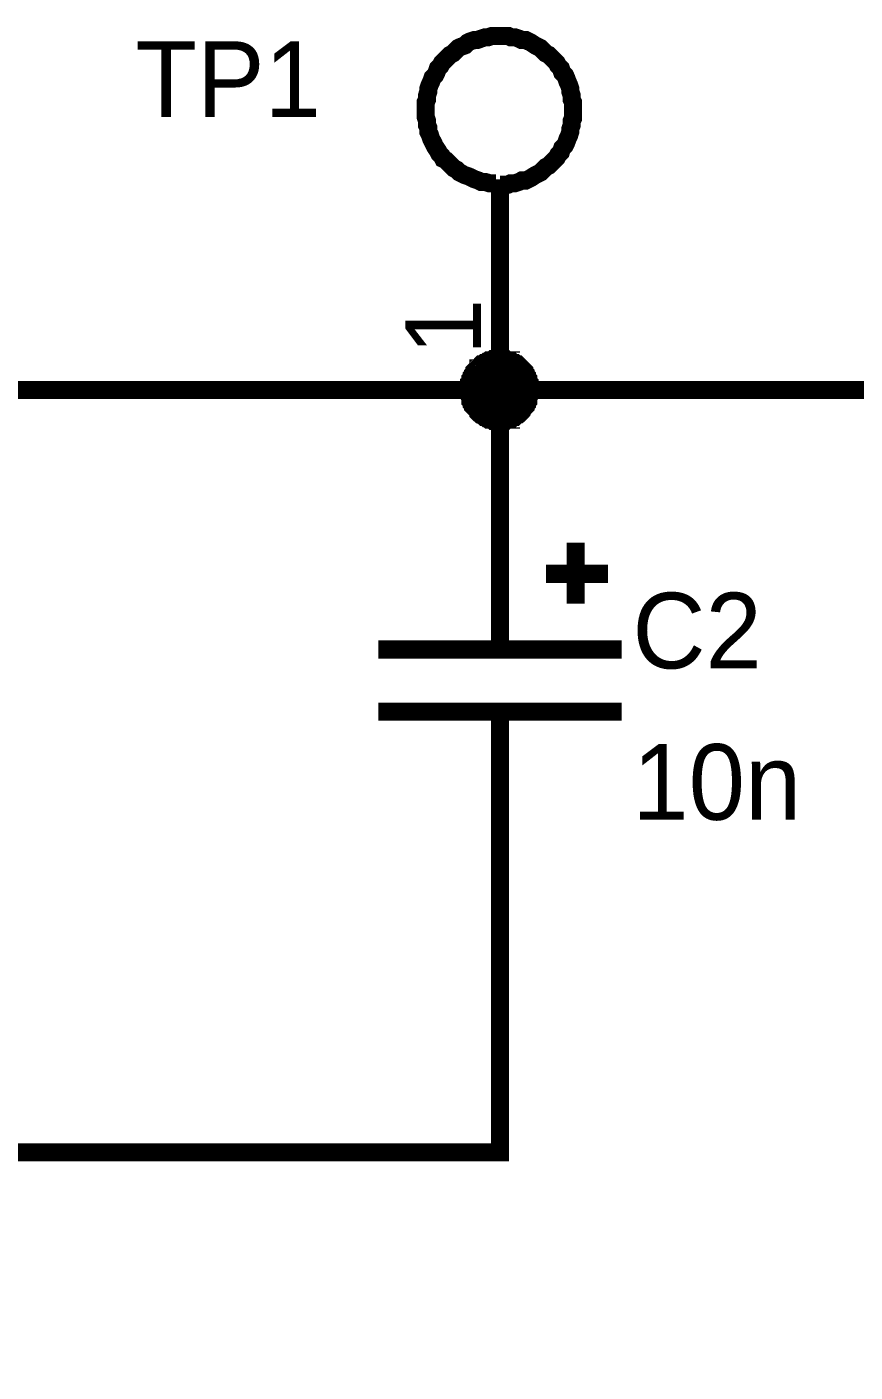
# Model space of a CAD drawing. Header units: millimetres. Extents: x 0 to 800, y 0 to 567.
# Drawn here: x 724.12 to 737.85, y 487.74 to 510.04 of the extents above; entities that cross this region are included whole.
import ezdxf

# ---------------------------------------------------------------- set-up
doc = ezdxf.new("R2010")
doc.units = ezdxf.units.MM
doc.layers.add('Sheet', color=255, linetype='Continuous')

msp = doc.modelspace()

# ---------------------------------------------------------------- linework, layer by layer
at = {"layer": 'Sheet'}
for points, const_width in [([(731.962, 509.886), (731.894, 509.886), (731.827, 509.886), (731.76, 509.863), (731.715, 509.863), (731.648, 509.841), (731.581, 509.818), (731.536, 509.818), (731.469, 509.796), (731.424, 509.774), (731.379, 509.729), (731.312, 509.706), (731.267, 509.684), (731.222, 509.639), (731.178, 509.594), (731.133, 509.572), (731.088, 509.527), (731.043, 509.482), (730.998, 509.438), (730.976, 509.393), (730.931, 509.348), (730.909, 509.281), (730.886, 509.236), (730.842, 509.191), (730.819, 509.124), (730.797, 509.079), (730.774, 509.012), (730.774, 508.967), (730.752, 508.9), (730.752, 508.833), (730.73, 508.788), (730.73, 508.721), (730.73, 508.654)], 0.3), ([(733.171, 508.654), (733.171, 508.721), (733.171, 508.788), (733.149, 508.833), (733.149, 508.9), (733.126, 508.967), (733.126, 509.012), (733.104, 509.079), (733.082, 509.124), (733.059, 509.191), (733.037, 509.236), (732.992, 509.281), (732.97, 509.348), (732.925, 509.393), (732.902, 509.438), (732.858, 509.482), (732.813, 509.527), (732.768, 509.572), (732.723, 509.594), (732.678, 509.639), (732.634, 509.684), (732.589, 509.706), (732.544, 509.729), (732.477, 509.774), (732.432, 509.796), (732.387, 509.818), (732.32, 509.818), (732.275, 509.841), (732.208, 509.863), (732.141, 509.863), (732.096, 509.886), (732.029, 509.886), (731.962, 509.886)], 0.3), ([(730.73, 508.654), (730.73, 508.586), (730.73, 508.542), (730.752, 508.474), (730.752, 508.407), (730.774, 508.362), (730.774, 508.295), (730.797, 508.25), (730.819, 508.183), (730.842, 508.138), (730.864, 508.094), (730.886, 508.049), (730.931, 507.982), (730.954, 507.937), (730.998, 507.892), (731.021, 507.847), (731.066, 507.825), (731.11, 507.78), (731.155, 507.735), (731.2, 507.69), (731.245, 507.668), (731.29, 507.623), (731.334, 507.601), (731.379, 507.578), (731.446, 507.556), (731.491, 507.534), (731.536, 507.511), (731.603, 507.489), (731.648, 507.466), (731.715, 507.466), (731.782, 507.444), (731.827, 507.444), (731.894, 507.444)], 0.3), ([(731.962, 507.422), (732.029, 507.422), (732.096, 507.422), (732.141, 507.444), (732.208, 507.444), (732.275, 507.466), (732.32, 507.489), (732.387, 507.489), (732.432, 507.511), (732.477, 507.534), (732.544, 507.578), (732.589, 507.601), (732.634, 507.623), (732.678, 507.668), (732.723, 507.713), (732.768, 507.735), (732.813, 507.78), (732.858, 507.825), (732.902, 507.87), (732.925, 507.914), (732.97, 507.959), (732.992, 508.026), (733.037, 508.071), (733.059, 508.116), (733.082, 508.183), (733.104, 508.228), (733.126, 508.295), (733.126, 508.34), (733.149, 508.407), (733.149, 508.474), (733.171, 508.519), (733.171, 508.586), (733.171, 508.654)], 0.3), ([(731.962, 507.511), (731.962, 504.017)], 0.3), ([(731.446, 504.017), (731.446, 504.039), (731.446, 504.062), (731.446, 504.107), (731.446, 504.129), (731.469, 504.151), (731.469, 504.174), (731.469, 504.196), (731.491, 504.219), (731.491, 504.241), (731.514, 504.263), (731.514, 504.286), (731.536, 504.308), (731.536, 504.331), (731.558, 504.353), (731.581, 504.375), (731.603, 504.375), (731.603, 504.398), (731.626, 504.42), (731.648, 504.443), (731.67, 504.443), (731.693, 504.465), (731.715, 504.465), (731.738, 504.487), (731.76, 504.487), (731.782, 504.51), (731.805, 504.51), (731.827, 504.51), (731.85, 504.532), (731.872, 504.532), (731.917, 504.532), (731.939, 504.532), (731.962, 504.532)], 0.3), ([(731.446, 504.017), (731.446, 504.039), (731.446, 504.062), (731.446, 504.107), (731.446, 504.129), (731.469, 504.151), (731.469, 504.174), (731.469, 504.196), (731.491, 504.219), (731.491, 504.241), (731.514, 504.263), (731.514, 504.286), (731.536, 504.308), (731.536, 504.331), (731.558, 504.353), (731.581, 504.375), (731.603, 504.375), (731.603, 504.398), (731.626, 504.42), (731.648, 504.443), (731.67, 504.443), (731.693, 504.465), (731.715, 504.465), (731.738, 504.487), (731.76, 504.487), (731.782, 504.51), (731.805, 504.51), (731.827, 504.51), (731.85, 504.532), (731.872, 504.532), (731.917, 504.532), (731.939, 504.532), (731.962, 504.532)], 0.3), ([(731.446, 504.017), (731.446, 504.039), (731.446, 504.062), (731.446, 504.107), (731.446, 504.129), (731.469, 504.151), (731.469, 504.174), (731.469, 504.196), (731.491, 504.219), (731.491, 504.241), (731.514, 504.263), (731.514, 504.286), (731.536, 504.308), (731.536, 504.331), (731.558, 504.353), (731.581, 504.375), (731.603, 504.375), (731.603, 504.398), (731.626, 504.42), (731.648, 504.443), (731.67, 504.443), (731.693, 504.465), (731.715, 504.465), (731.738, 504.487), (731.76, 504.487), (731.782, 504.51), (731.805, 504.51), (731.827, 504.51), (731.85, 504.532), (731.872, 504.532), (731.917, 504.532), (731.939, 504.532), (731.962, 504.532)], 0.3), ([(731.446, 504.017), (731.446, 504.039), (731.446, 504.062), (731.446, 504.107), (731.446, 504.129), (731.469, 504.151), (731.469, 504.174), (731.469, 504.196), (731.491, 504.219), (731.491, 504.241), (731.514, 504.263), (731.514, 504.286), (731.536, 504.308), (731.536, 504.331), (731.558, 504.353), (731.581, 504.375), (731.603, 504.375), (731.603, 504.398), (731.626, 504.42), (731.648, 504.443), (731.67, 504.443), (731.693, 504.465), (731.715, 504.465), (731.738, 504.487), (731.76, 504.487), (731.782, 504.51), (731.805, 504.51), (731.827, 504.51), (731.85, 504.532), (731.872, 504.532), (731.917, 504.532), (731.939, 504.532), (731.962, 504.532)], 0.3), ([(731.446, 504.017), (731.446, 504.039), (731.446, 504.062), (731.446, 504.107), (731.446, 504.129), (731.469, 504.151), (731.469, 504.174), (731.469, 504.196), (731.491, 504.219), (731.491, 504.241), (731.514, 504.263), (731.514, 504.286), (731.536, 504.308), (731.536, 504.331), (731.558, 504.353), (731.581, 504.375), (731.603, 504.375), (731.603, 504.398), (731.626, 504.42), (731.648, 504.443), (731.67, 504.443), (731.693, 504.465), (731.715, 504.465), (731.738, 504.487), (731.76, 504.487), (731.782, 504.51), (731.805, 504.51), (731.827, 504.51), (731.85, 504.532), (731.872, 504.532), (731.917, 504.532), (731.939, 504.532), (731.962, 504.532)], 0.3), ([(731.446, 504.017), (731.446, 504.039), (731.446, 504.062), (731.446, 504.107), (731.446, 504.129), (731.469, 504.151), (731.469, 504.174), (731.469, 504.196), (731.491, 504.219), (731.491, 504.241), (731.514, 504.263), (731.514, 504.286), (731.536, 504.308), (731.536, 504.331), (731.558, 504.353), (731.581, 504.375), (731.603, 504.375), (731.603, 504.398), (731.626, 504.42), (731.648, 504.443), (731.67, 504.443), (731.693, 504.465), (731.715, 504.465), (731.738, 504.487), (731.76, 504.487), (731.782, 504.51), (731.805, 504.51), (731.827, 504.51), (731.85, 504.532), (731.872, 504.532), (731.917, 504.532), (731.939, 504.532), (731.962, 504.532)], 0.3), ([(731.446, 504.017), (731.446, 504.039), (731.446, 504.062), (731.446, 504.107), (731.446, 504.129), (731.469, 504.151), (731.469, 504.174), (731.469, 504.196), (731.491, 504.219), (731.491, 504.241), (731.514, 504.263), (731.514, 504.286), (731.536, 504.308), (731.536, 504.331), (731.558, 504.353), (731.581, 504.375), (731.603, 504.375), (731.603, 504.398), (731.626, 504.42), (731.648, 504.443), (731.67, 504.443), (731.693, 504.465), (731.715, 504.465), (731.738, 504.487), (731.76, 504.487), (731.782, 504.51), (731.805, 504.51), (731.827, 504.51), (731.85, 504.532), (731.872, 504.532), (731.917, 504.532), (731.939, 504.532), (731.962, 504.532)], 0.3), ([(731.446, 504.017), (731.446, 504.039), (731.446, 504.062), (731.446, 504.107), (731.446, 504.129), (731.469, 504.151), (731.469, 504.174), (731.469, 504.196), (731.491, 504.219), (731.491, 504.241), (731.514, 504.263), (731.514, 504.286), (731.536, 504.308), (731.536, 504.331), (731.558, 504.353), (731.581, 504.375), (731.603, 504.375), (731.603, 504.398), (731.626, 504.42), (731.648, 504.443), (731.67, 504.443), (731.693, 504.465), (731.715, 504.465), (731.738, 504.487), (731.76, 504.487), (731.782, 504.51), (731.805, 504.51), (731.827, 504.51), (731.85, 504.532), (731.872, 504.532), (731.917, 504.532), (731.939, 504.532), (731.962, 504.532)], 0.0991), ([(731.446, 504.017), (731.446, 504.039), (731.446, 504.062), (731.446, 504.107), (731.446, 504.129), (731.469, 504.151), (731.469, 504.174), (731.469, 504.196), (731.491, 504.219), (731.491, 504.241), (731.514, 504.263), (731.514, 504.286), (731.536, 504.308), (731.536, 504.331), (731.558, 504.353), (731.581, 504.375), (731.603, 504.375), (731.603, 504.398), (731.626, 504.42), (731.648, 504.443), (731.67, 504.443), (731.693, 504.465), (731.715, 504.465), (731.738, 504.487), (731.76, 504.487), (731.782, 504.51), (731.805, 504.51), (731.827, 504.51), (731.85, 504.532), (731.872, 504.532), (731.917, 504.532), (731.939, 504.532), (731.962, 504.532)], 0.0991), ([(731.446, 504.017), (731.446, 504.039), (731.446, 504.062), (731.446, 504.107), (731.446, 504.129), (731.469, 504.151), (731.469, 504.174), (731.469, 504.196), (731.491, 504.219), (731.491, 504.241), (731.514, 504.263), (731.514, 504.286), (731.536, 504.308), (731.536, 504.331), (731.558, 504.353), (731.581, 504.375), (731.603, 504.375), (731.603, 504.398), (731.626, 504.42), (731.648, 504.443), (731.67, 504.443), (731.693, 504.465), (731.715, 504.465), (731.738, 504.487), (731.76, 504.487), (731.782, 504.51), (731.805, 504.51), (731.827, 504.51), (731.85, 504.532), (731.872, 504.532), (731.917, 504.532), (731.939, 504.532), (731.962, 504.532)], 0.0991), ([(731.446, 504.017), (731.446, 504.039), (731.446, 504.062), (731.446, 504.107), (731.446, 504.129), (731.469, 504.151), (731.469, 504.174), (731.469, 504.196), (731.491, 504.219), (731.491, 504.241), (731.514, 504.263), (731.514, 504.286), (731.536, 504.308), (731.536, 504.331), (731.558, 504.353), (731.581, 504.375), (731.603, 504.375), (731.603, 504.398), (731.626, 504.42), (731.648, 504.443), (731.67, 504.443), (731.693, 504.465), (731.715, 504.465), (731.738, 504.487), (731.76, 504.487), (731.782, 504.51), (731.805, 504.51), (731.827, 504.51), (731.85, 504.532), (731.872, 504.532), (731.917, 504.532), (731.939, 504.532), (731.962, 504.532)], 0.0991), ([(731.446, 504.017), (731.446, 504.039), (731.446, 504.062), (731.446, 504.107), (731.446, 504.129), (731.469, 504.151), (731.469, 504.174), (731.469, 504.196), (731.491, 504.219), (731.491, 504.241), (731.514, 504.263), (731.514, 504.286), (731.536, 504.308), (731.536, 504.331), (731.558, 504.353), (731.581, 504.375), (731.603, 504.375), (731.603, 504.398), (731.626, 504.42), (731.648, 504.443), (731.67, 504.443), (731.693, 504.465), (731.715, 504.465), (731.738, 504.487), (731.76, 504.487), (731.782, 504.51), (731.805, 504.51), (731.827, 504.51), (731.85, 504.532), (731.872, 504.532), (731.917, 504.532), (731.939, 504.532), (731.962, 504.532)], 0.0991), ([(731.446, 504.017), (731.446, 504.039), (731.446, 504.062), (731.446, 504.107), (731.446, 504.129), (731.469, 504.151), (731.469, 504.174), (731.469, 504.196), (731.491, 504.219), (731.491, 504.241), (731.514, 504.263), (731.514, 504.286), (731.536, 504.308), (731.536, 504.331), (731.558, 504.353), (731.581, 504.375), (731.603, 504.375), (731.603, 504.398), (731.626, 504.42), (731.648, 504.443), (731.67, 504.443), (731.693, 504.465), (731.715, 504.465), (731.738, 504.487), (731.76, 504.487), (731.782, 504.51), (731.805, 504.51), (731.827, 504.51), (731.85, 504.532), (731.872, 504.532), (731.917, 504.532), (731.939, 504.532), (731.962, 504.532)], 0.0991), ([(731.446, 504.017), (731.446, 504.039), (731.446, 504.062), (731.446, 504.107), (731.446, 504.129), (731.469, 504.151), (731.469, 504.174), (731.469, 504.196), (731.491, 504.219), (731.491, 504.241), (731.514, 504.263), (731.514, 504.286), (731.536, 504.308), (731.536, 504.331), (731.558, 504.353), (731.581, 504.375), (731.603, 504.375), (731.603, 504.398), (731.626, 504.42), (731.648, 504.443), (731.67, 504.443), (731.693, 504.465), (731.715, 504.465), (731.738, 504.487), (731.76, 504.487), (731.782, 504.51), (731.805, 504.51), (731.827, 504.51), (731.85, 504.532), (731.872, 504.532), (731.917, 504.532), (731.939, 504.532), (731.962, 504.532)], 0.0991), ([(731.962, 504.532), (731.962, 504.532)], 0.3), ([(731.962, 504.532), (731.984, 504.532), (732.006, 504.532), (732.029, 504.532), (732.051, 504.532), (732.074, 504.51), (732.096, 504.51), (732.141, 504.51), (732.141, 504.487), (732.163, 504.487), (732.186, 504.465), (732.208, 504.465), (732.23, 504.443), (732.253, 504.443), (732.275, 504.42), (732.298, 504.398), (732.32, 504.375), (732.32, 504.375), (732.342, 504.353), (732.365, 504.331), (732.365, 504.308), (732.387, 504.286), (732.387, 504.263), (732.41, 504.241), (732.41, 504.219), (732.432, 504.196), (732.432, 504.174), (732.432, 504.151), (732.454, 504.129), (732.454, 504.107), (732.454, 504.062), (732.454, 504.039), (732.454, 504.017)], 0.3), ([(731.962, 504.532), (731.962, 504.532)], 0.3), ([(731.962, 504.532), (731.984, 504.532), (732.006, 504.532), (732.029, 504.532), (732.051, 504.532), (732.074, 504.51), (732.096, 504.51), (732.141, 504.51), (732.141, 504.487), (732.163, 504.487), (732.186, 504.465), (732.208, 504.465), (732.23, 504.443), (732.253, 504.443), (732.275, 504.42), (732.298, 504.398), (732.32, 504.375), (732.32, 504.375), (732.342, 504.353), (732.365, 504.331), (732.365, 504.308), (732.387, 504.286), (732.387, 504.263), (732.41, 504.241), (732.41, 504.219), (732.432, 504.196), (732.432, 504.174), (732.432, 504.151), (732.454, 504.129), (732.454, 504.107), (732.454, 504.062), (732.454, 504.039), (732.454, 504.017)], 0.3), ([(731.962, 504.532), (731.962, 504.532)], 0.3), ([(731.962, 504.532), (731.984, 504.532), (732.006, 504.532), (732.029, 504.532), (732.051, 504.532), (732.074, 504.51), (732.096, 504.51), (732.141, 504.51), (732.141, 504.487), (732.163, 504.487), (732.186, 504.465), (732.208, 504.465), (732.23, 504.443), (732.253, 504.443), (732.275, 504.42), (732.298, 504.398), (732.32, 504.375), (732.32, 504.375), (732.342, 504.353), (732.365, 504.331), (732.365, 504.308), (732.387, 504.286), (732.387, 504.263), (732.41, 504.241), (732.41, 504.219), (732.432, 504.196), (732.432, 504.174), (732.432, 504.151), (732.454, 504.129), (732.454, 504.107), (732.454, 504.062), (732.454, 504.039), (732.454, 504.017)], 0.3), ([(731.962, 504.532), (731.962, 504.532)], 0.3), ([(731.962, 504.532), (731.984, 504.532), (732.006, 504.532), (732.029, 504.532), (732.051, 504.532), (732.074, 504.51), (732.096, 504.51), (732.141, 504.51), (732.141, 504.487), (732.163, 504.487), (732.186, 504.465), (732.208, 504.465), (732.23, 504.443), (732.253, 504.443), (732.275, 504.42), (732.298, 504.398), (732.32, 504.375), (732.32, 504.375), (732.342, 504.353), (732.365, 504.331), (732.365, 504.308), (732.387, 504.286), (732.387, 504.263), (732.41, 504.241), (732.41, 504.219), (732.432, 504.196), (732.432, 504.174), (732.432, 504.151), (732.454, 504.129), (732.454, 504.107), (732.454, 504.062), (732.454, 504.039), (732.454, 504.017)], 0.3), ([(731.962, 504.532), (731.962, 504.532)], 0.3), ([(731.962, 504.532), (731.984, 504.532), (732.006, 504.532), (732.029, 504.532), (732.051, 504.532), (732.074, 504.51), (732.096, 504.51), (732.141, 504.51), (732.141, 504.487), (732.163, 504.487), (732.186, 504.465), (732.208, 504.465), (732.23, 504.443), (732.253, 504.443), (732.275, 504.42), (732.298, 504.398), (732.32, 504.375), (732.32, 504.375), (732.342, 504.353), (732.365, 504.331), (732.365, 504.308), (732.387, 504.286), (732.387, 504.263), (732.41, 504.241), (732.41, 504.219), (732.432, 504.196), (732.432, 504.174), (732.432, 504.151), (732.454, 504.129), (732.454, 504.107), (732.454, 504.062), (732.454, 504.039), (732.454, 504.017)], 0.3), ([(731.962, 504.532), (731.962, 504.532)], 0.3), ([(731.962, 504.532), (731.984, 504.532), (732.006, 504.532), (732.029, 504.532), (732.051, 504.532), (732.074, 504.51), (732.096, 504.51), (732.141, 504.51), (732.141, 504.487), (732.163, 504.487), (732.186, 504.465), (732.208, 504.465), (732.23, 504.443), (732.253, 504.443), (732.275, 504.42), (732.298, 504.398), (732.32, 504.375), (732.32, 504.375), (732.342, 504.353), (732.365, 504.331), (732.365, 504.308), (732.387, 504.286), (732.387, 504.263), (732.41, 504.241), (732.41, 504.219), (732.432, 504.196), (732.432, 504.174), (732.432, 504.151), (732.454, 504.129), (732.454, 504.107), (732.454, 504.062), (732.454, 504.039), (732.454, 504.017)], 0.3), ([(731.962, 504.532), (731.962, 504.532)], 0.3), ([(731.962, 504.532), (731.984, 504.532), (732.006, 504.532), (732.029, 504.532), (732.051, 504.532), (732.074, 504.51), (732.096, 504.51), (732.141, 504.51), (732.141, 504.487), (732.163, 504.487), (732.186, 504.465), (732.208, 504.465), (732.23, 504.443), (732.253, 504.443), (732.275, 504.42), (732.298, 504.398), (732.32, 504.375), (732.32, 504.375), (732.342, 504.353), (732.365, 504.331), (732.365, 504.308), (732.387, 504.286), (732.387, 504.263), (732.41, 504.241), (732.41, 504.219), (732.432, 504.196), (732.432, 504.174), (732.432, 504.151), (732.454, 504.129), (732.454, 504.107), (732.454, 504.062), (732.454, 504.039), (732.454, 504.017)], 0.3), ([(731.962, 504.532), (731.962, 504.532)], 0.0991), ([(731.962, 504.532), (731.984, 504.532), (732.006, 504.532), (732.029, 504.532), (732.051, 504.532), (732.074, 504.51), (732.096, 504.51), (732.141, 504.51), (732.141, 504.487), (732.163, 504.487), (732.186, 504.465), (732.208, 504.465), (732.23, 504.443), (732.253, 504.443), (732.275, 504.42), (732.298, 504.398), (732.32, 504.375), (732.32, 504.375), (732.342, 504.353), (732.365, 504.331), (732.365, 504.308), (732.387, 504.286), (732.387, 504.263), (732.41, 504.241), (732.41, 504.219), (732.432, 504.196), (732.432, 504.174), (732.432, 504.151), (732.454, 504.129), (732.454, 504.107), (732.454, 504.062), (732.454, 504.039), (732.454, 504.017)], 0.0991), ([(731.962, 504.532), (731.962, 504.532)], 0.0991), ([(731.962, 504.532), (731.984, 504.532), (732.006, 504.532), (732.029, 504.532), (732.051, 504.532), (732.074, 504.51), (732.096, 504.51), (732.141, 504.51), (732.141, 504.487), (732.163, 504.487), (732.186, 504.465), (732.208, 504.465), (732.23, 504.443), (732.253, 504.443), (732.275, 504.42), (732.298, 504.398), (732.32, 504.375), (732.32, 504.375), (732.342, 504.353), (732.365, 504.331), (732.365, 504.308), (732.387, 504.286), (732.387, 504.263), (732.41, 504.241), (732.41, 504.219), (732.432, 504.196), (732.432, 504.174), (732.432, 504.151), (732.454, 504.129), (732.454, 504.107), (732.454, 504.062), (732.454, 504.039), (732.454, 504.017)], 0.0991), ([(731.962, 504.532), (731.962, 504.532)], 0.0991), ([(731.962, 504.532), (731.984, 504.532), (732.006, 504.532), (732.029, 504.532), (732.051, 504.532), (732.074, 504.51), (732.096, 504.51), (732.141, 504.51), (732.141, 504.487), (732.163, 504.487), (732.186, 504.465), (732.208, 504.465), (732.23, 504.443), (732.253, 504.443), (732.275, 504.42), (732.298, 504.398), (732.32, 504.375), (732.32, 504.375), (732.342, 504.353), (732.365, 504.331), (732.365, 504.308), (732.387, 504.286), (732.387, 504.263), (732.41, 504.241), (732.41, 504.219), (732.432, 504.196), (732.432, 504.174), (732.432, 504.151), (732.454, 504.129), (732.454, 504.107), (732.454, 504.062), (732.454, 504.039), (732.454, 504.017)], 0.0991), ([(731.962, 504.532), (731.962, 504.532)], 0.0991), ([(731.962, 504.532), (731.984, 504.532), (732.006, 504.532), (732.029, 504.532), (732.051, 504.532), (732.074, 504.51), (732.096, 504.51), (732.141, 504.51), (732.141, 504.487), (732.163, 504.487), (732.186, 504.465), (732.208, 504.465), (732.23, 504.443), (732.253, 504.443), (732.275, 504.42), (732.298, 504.398), (732.32, 504.375), (732.32, 504.375), (732.342, 504.353), (732.365, 504.331), (732.365, 504.308), (732.387, 504.286), (732.387, 504.263), (732.41, 504.241), (732.41, 504.219), (732.432, 504.196), (732.432, 504.174), (732.432, 504.151), (732.454, 504.129), (732.454, 504.107), (732.454, 504.062), (732.454, 504.039), (732.454, 504.017)], 0.0991), ([(731.962, 504.532), (731.962, 504.532)], 0.0991), ([(731.962, 504.532), (731.984, 504.532), (732.006, 504.532), (732.029, 504.532), (732.051, 504.532), (732.074, 504.51), (732.096, 504.51), (732.141, 504.51), (732.141, 504.487), (732.163, 504.487), (732.186, 504.465), (732.208, 504.465), (732.23, 504.443), (732.253, 504.443), (732.275, 504.42), (732.298, 504.398), (732.32, 504.375), (732.32, 504.375), (732.342, 504.353), (732.365, 504.331), (732.365, 504.308), (732.387, 504.286), (732.387, 504.263), (732.41, 504.241), (732.41, 504.219), (732.432, 504.196), (732.432, 504.174), (732.432, 504.151), (732.454, 504.129), (732.454, 504.107), (732.454, 504.062), (732.454, 504.039), (732.454, 504.017)], 0.0991), ([(731.962, 504.532), (731.962, 504.532)], 0.0991), ([(731.962, 504.532), (731.984, 504.532), (732.006, 504.532), (732.029, 504.532), (732.051, 504.532), (732.074, 504.51), (732.096, 504.51), (732.141, 504.51), (732.141, 504.487), (732.163, 504.487), (732.186, 504.465), (732.208, 504.465), (732.23, 504.443), (732.253, 504.443), (732.275, 504.42), (732.298, 504.398), (732.32, 504.375), (732.32, 504.375), (732.342, 504.353), (732.365, 504.331), (732.365, 504.308), (732.387, 504.286), (732.387, 504.263), (732.41, 504.241), (732.41, 504.219), (732.432, 504.196), (732.432, 504.174), (732.432, 504.151), (732.454, 504.129), (732.454, 504.107), (732.454, 504.062), (732.454, 504.039), (732.454, 504.017)], 0.0991), ([(731.962, 504.532), (731.962, 504.532)], 0.0991), ([(731.962, 504.532), (731.984, 504.532), (732.006, 504.532), (732.029, 504.532), (732.051, 504.532), (732.074, 504.51), (732.096, 504.51), (732.141, 504.51), (732.141, 504.487), (732.163, 504.487), (732.186, 504.465), (732.208, 504.465), (732.23, 504.443), (732.253, 504.443), (732.275, 504.42), (732.298, 504.398), (732.32, 504.375), (732.32, 504.375), (732.342, 504.353), (732.365, 504.331), (732.365, 504.308), (732.387, 504.286), (732.387, 504.263), (732.41, 504.241), (732.41, 504.219), (732.432, 504.196), (732.432, 504.174), (732.432, 504.151), (732.454, 504.129), (732.454, 504.107), (732.454, 504.062), (732.454, 504.039), (732.454, 504.017)], 0.0991), ([(731.962, 503.009), (731.962, 504.017), (714.513, 504.017), (714.513, 504.017)], 0.3), ([(731.962, 503.502), (731.939, 503.502), (731.917, 503.502), (731.872, 503.502), (731.85, 503.502), (731.827, 503.524), (731.805, 503.524), (731.782, 503.524), (731.76, 503.547), (731.738, 503.547), (731.715, 503.569), (731.693, 503.569), (731.67, 503.591), (731.648, 503.614), (731.626, 503.614), (731.603, 503.636), (731.603, 503.659), (731.581, 503.681), (731.558, 503.703), (731.536, 503.726), (731.536, 503.726), (731.514, 503.748), (731.514, 503.771), (731.491, 503.793), (731.491, 503.815), (731.469, 503.838), (731.469, 503.86), (731.469, 503.883), (731.446, 503.927), (731.446, 503.95), (731.446, 503.972), (731.446, 503.995), (731.446, 504.017)], 0.3), ([(731.446, 504.017), (731.446, 504.017)], 0.3), ([(731.962, 503.502), (731.939, 503.502), (731.917, 503.502), (731.872, 503.502), (731.85, 503.502), (731.827, 503.524), (731.805, 503.524), (731.782, 503.524), (731.76, 503.547), (731.738, 503.547), (731.715, 503.569), (731.693, 503.569), (731.67, 503.591), (731.648, 503.614), (731.626, 503.614), (731.603, 503.636), (731.603, 503.659), (731.581, 503.681), (731.558, 503.703), (731.536, 503.726), (731.536, 503.726), (731.514, 503.748), (731.514, 503.771), (731.491, 503.793), (731.491, 503.815), (731.469, 503.838), (731.469, 503.86), (731.469, 503.883), (731.446, 503.927), (731.446, 503.95), (731.446, 503.972), (731.446, 503.995), (731.446, 504.017)], 0.3), ([(731.446, 504.017), (731.446, 504.017)], 0.3), ([(731.962, 503.502), (731.939, 503.502), (731.917, 503.502), (731.872, 503.502), (731.85, 503.502), (731.827, 503.524), (731.805, 503.524), (731.782, 503.524), (731.76, 503.547), (731.738, 503.547), (731.715, 503.569), (731.693, 503.569), (731.67, 503.591), (731.648, 503.614), (731.626, 503.614), (731.603, 503.636), (731.603, 503.659), (731.581, 503.681), (731.558, 503.703), (731.536, 503.726), (731.536, 503.726), (731.514, 503.748), (731.514, 503.771), (731.491, 503.793), (731.491, 503.815), (731.469, 503.838), (731.469, 503.86), (731.469, 503.883), (731.446, 503.927), (731.446, 503.95), (731.446, 503.972), (731.446, 503.995), (731.446, 504.017)], 0.3), ([(731.446, 504.017), (731.446, 504.017)], 0.3), ([(731.962, 503.502), (731.939, 503.502), (731.917, 503.502), (731.872, 503.502), (731.85, 503.502), (731.827, 503.524), (731.805, 503.524), (731.782, 503.524), (731.76, 503.547), (731.738, 503.547), (731.715, 503.569), (731.693, 503.569), (731.67, 503.591), (731.648, 503.614), (731.626, 503.614), (731.603, 503.636), (731.603, 503.659), (731.581, 503.681), (731.558, 503.703), (731.536, 503.726), (731.536, 503.726), (731.514, 503.748), (731.514, 503.771), (731.491, 503.793), (731.491, 503.815), (731.469, 503.838), (731.469, 503.86), (731.469, 503.883), (731.446, 503.927), (731.446, 503.95), (731.446, 503.972), (731.446, 503.995), (731.446, 504.017)], 0.3), ([(731.446, 504.017), (731.446, 504.017)], 0.3), ([(731.962, 503.502), (731.939, 503.502), (731.917, 503.502), (731.872, 503.502), (731.85, 503.502), (731.827, 503.524), (731.805, 503.524), (731.782, 503.524), (731.76, 503.547), (731.738, 503.547), (731.715, 503.569), (731.693, 503.569), (731.67, 503.591), (731.648, 503.614), (731.626, 503.614), (731.603, 503.636), (731.603, 503.659), (731.581, 503.681), (731.558, 503.703), (731.536, 503.726), (731.536, 503.726), (731.514, 503.748), (731.514, 503.771), (731.491, 503.793), (731.491, 503.815), (731.469, 503.838), (731.469, 503.86), (731.469, 503.883), (731.446, 503.927), (731.446, 503.95), (731.446, 503.972), (731.446, 503.995), (731.446, 504.017)], 0.3), ([(731.446, 504.017), (731.446, 504.017)], 0.3), ([(731.962, 503.502), (731.939, 503.502), (731.917, 503.502), (731.872, 503.502), (731.85, 503.502), (731.827, 503.524), (731.805, 503.524), (731.782, 503.524), (731.76, 503.547), (731.738, 503.547), (731.715, 503.569), (731.693, 503.569), (731.67, 503.591), (731.648, 503.614), (731.626, 503.614), (731.603, 503.636), (731.603, 503.659), (731.581, 503.681), (731.558, 503.703), (731.536, 503.726), (731.536, 503.726), (731.514, 503.748), (731.514, 503.771), (731.491, 503.793), (731.491, 503.815), (731.469, 503.838), (731.469, 503.86), (731.469, 503.883), (731.446, 503.927), (731.446, 503.95), (731.446, 503.972), (731.446, 503.995), (731.446, 504.017)], 0.3), ([(731.446, 504.017), (731.446, 504.017)], 0.3), ([(731.962, 503.502), (731.939, 503.502), (731.917, 503.502), (731.872, 503.502), (731.85, 503.502), (731.827, 503.524), (731.805, 503.524), (731.782, 503.524), (731.76, 503.547), (731.738, 503.547), (731.715, 503.569), (731.693, 503.569), (731.67, 503.591), (731.648, 503.614), (731.626, 503.614), (731.603, 503.636), (731.603, 503.659), (731.581, 503.681), (731.558, 503.703), (731.536, 503.726), (731.536, 503.726), (731.514, 503.748), (731.514, 503.771), (731.491, 503.793), (731.491, 503.815), (731.469, 503.838), (731.469, 503.86), (731.469, 503.883), (731.446, 503.927), (731.446, 503.95), (731.446, 503.972), (731.446, 503.995), (731.446, 504.017)], 0.3), ([(731.446, 504.017), (731.446, 504.017)], 0.3), ([(732.454, 504.017), (732.454, 503.995), (732.454, 503.972), (732.454, 503.95), (732.454, 503.927), (732.432, 503.883), (732.432, 503.86), (732.432, 503.838), (732.41, 503.815), (732.41, 503.793), (732.387, 503.771), (732.387, 503.748), (732.365, 503.726), (732.365, 503.726), (732.342, 503.703), (732.32, 503.681), (732.32, 503.659), (732.298, 503.636), (732.275, 503.614), (732.253, 503.614), (732.23, 503.591), (732.208, 503.569), (732.186, 503.569), (732.163, 503.547), (732.141, 503.547), (732.141, 503.524), (732.096, 503.524), (732.074, 503.524), (732.051, 503.502), (732.029, 503.502), (732.006, 503.502), (731.984, 503.502), (731.962, 503.502)], 0.3), ([(732.454, 504.017), (732.454, 503.995), (732.454, 503.972), (732.454, 503.95), (732.454, 503.927), (732.432, 503.883), (732.432, 503.86), (732.432, 503.838), (732.41, 503.815), (732.41, 503.793), (732.387, 503.771), (732.387, 503.748), (732.365, 503.726), (732.365, 503.726), (732.342, 503.703), (732.32, 503.681), (732.32, 503.659), (732.298, 503.636), (732.275, 503.614), (732.253, 503.614), (732.23, 503.591), (732.208, 503.569), (732.186, 503.569), (732.163, 503.547), (732.141, 503.547), (732.141, 503.524), (732.096, 503.524), (732.074, 503.524), (732.051, 503.502), (732.029, 503.502), (732.006, 503.502), (731.984, 503.502), (731.962, 503.502)], 0.3), ([(739.085, 504.017), (731.962, 504.017)], 0.3), ([(732.454, 504.017), (732.454, 503.995), (732.454, 503.972), (732.454, 503.95), (732.454, 503.927), (732.432, 503.883), (732.432, 503.86), (732.432, 503.838), (732.41, 503.815), (732.41, 503.793), (732.387, 503.771), (732.387, 503.748), (732.365, 503.726), (732.365, 503.726), (732.342, 503.703), (732.32, 503.681), (732.32, 503.659), (732.298, 503.636), (732.275, 503.614), (732.253, 503.614), (732.23, 503.591), (732.208, 503.569), (732.186, 503.569), (732.163, 503.547), (732.141, 503.547), (732.141, 503.524), (732.096, 503.524), (732.074, 503.524), (732.051, 503.502), (732.029, 503.502), (732.006, 503.502), (731.984, 503.502), (731.962, 503.502)], 0.3), ([(732.454, 504.017), (732.454, 503.995), (732.454, 503.972), (732.454, 503.95), (732.454, 503.927), (732.432, 503.883), (732.432, 503.86), (732.432, 503.838), (732.41, 503.815), (732.41, 503.793), (732.387, 503.771), (732.387, 503.748), (732.365, 503.726), (732.365, 503.726), (732.342, 503.703), (732.32, 503.681), (732.32, 503.659), (732.298, 503.636), (732.275, 503.614), (732.253, 503.614), (732.23, 503.591), (732.208, 503.569), (732.186, 503.569), (732.163, 503.547), (732.141, 503.547), (732.141, 503.524), (732.096, 503.524), (732.074, 503.524), (732.051, 503.502), (732.029, 503.502), (732.006, 503.502), (731.984, 503.502), (731.962, 503.502)], 0.3), ([(732.454, 504.017), (732.454, 503.995), (732.454, 503.972), (732.454, 503.95), (732.454, 503.927), (732.432, 503.883), (732.432, 503.86), (732.432, 503.838), (732.41, 503.815), (732.41, 503.793), (732.387, 503.771), (732.387, 503.748), (732.365, 503.726), (732.365, 503.726), (732.342, 503.703), (732.32, 503.681), (732.32, 503.659), (732.298, 503.636), (732.275, 503.614), (732.253, 503.614), (732.23, 503.591), (732.208, 503.569), (732.186, 503.569), (732.163, 503.547), (732.141, 503.547), (732.141, 503.524), (732.096, 503.524), (732.074, 503.524), (732.051, 503.502), (732.029, 503.502), (732.006, 503.502), (731.984, 503.502), (731.962, 503.502)], 0.3), ([(732.454, 504.017), (732.454, 503.995), (732.454, 503.972), (732.454, 503.95), (732.454, 503.927), (732.432, 503.883), (732.432, 503.86), (732.432, 503.838), (732.41, 503.815), (732.41, 503.793), (732.387, 503.771), (732.387, 503.748), (732.365, 503.726), (732.365, 503.726), (732.342, 503.703), (732.32, 503.681), (732.32, 503.659), (732.298, 503.636), (732.275, 503.614), (732.253, 503.614), (732.23, 503.591), (732.208, 503.569), (732.186, 503.569), (732.163, 503.547), (732.141, 503.547), (732.141, 503.524), (732.096, 503.524), (732.074, 503.524), (732.051, 503.502), (732.029, 503.502), (732.006, 503.502), (731.984, 503.502), (731.962, 503.502)], 0.3), ([(732.454, 504.017), (732.454, 503.995), (732.454, 503.972), (732.454, 503.95), (732.454, 503.927), (732.432, 503.883), (732.432, 503.86), (732.432, 503.838), (732.41, 503.815), (732.41, 503.793), (732.387, 503.771), (732.387, 503.748), (732.365, 503.726), (732.365, 503.726), (732.342, 503.703), (732.32, 503.681), (732.32, 503.659), (732.298, 503.636), (732.275, 503.614), (732.253, 503.614), (732.23, 503.591), (732.208, 503.569), (732.186, 503.569), (732.163, 503.547), (732.141, 503.547), (732.141, 503.524), (732.096, 503.524), (732.074, 503.524), (732.051, 503.502), (732.029, 503.502), (732.006, 503.502), (731.984, 503.502), (731.962, 503.502)], 0.3), ([(732.454, 504.017), (732.454, 504.017), (732.454, 504.017), (732.454, 504.017), (732.454, 504.017), (732.454, 504.017), (732.454, 504.017), (732.454, 504.017), (732.454, 504.017), (732.454, 504.017), (732.454, 504.017), (732.454, 504.017), (732.454, 504.017), (732.454, 504.017), (732.454, 504.017), (732.454, 504.017), (732.454, 504.017), (732.454, 504.017), (732.454, 504.017), (732.454, 504.017), (732.454, 504.017), (732.454, 504.017), (732.454, 504.017), (732.454, 504.017), (732.454, 504.017), (732.454, 504.017), (732.454, 504.017), (732.454, 504.017), (732.454, 504.017), (732.454, 504.017), (732.454, 504.017), (732.454, 504.017), (732.454, 504.017)], 0.3), ([(732.454, 504.017), (732.454, 504.017)], 0.3), ([(732.454, 504.017), (732.454, 504.017), (732.454, 504.017), (732.454, 504.017), (732.454, 504.017), (732.454, 504.017), (732.454, 504.017), (732.454, 504.017), (732.454, 504.017), (732.454, 504.017), (732.454, 504.017), (732.454, 504.017), (732.454, 504.017), (732.454, 504.017), (732.454, 504.017), (732.454, 504.017), (732.454, 504.017), (732.454, 504.017), (732.454, 504.017), (732.454, 504.017), (732.454, 504.017), (732.454, 504.017), (732.454, 504.017), (732.454, 504.017), (732.454, 504.017), (732.454, 504.017), (732.454, 504.017), (732.454, 504.017), (732.454, 504.017), (732.454, 504.017), (732.454, 504.017), (732.454, 504.017), (732.454, 504.017)], 0.3), ([(732.454, 504.017), (732.454, 504.017)], 0.3), ([(732.454, 504.017), (732.454, 504.017), (732.454, 504.017), (732.454, 504.017), (732.454, 504.017), (732.454, 504.017), (732.454, 504.017), (732.454, 504.017), (732.454, 504.017), (732.454, 504.017), (732.454, 504.017), (732.454, 504.017), (732.454, 504.017), (732.454, 504.017), (732.454, 504.017), (732.454, 504.017), (732.454, 504.017), (732.454, 504.017), (732.454, 504.017), (732.454, 504.017), (732.454, 504.017), (732.454, 504.017), (732.454, 504.017), (732.454, 504.017), (732.454, 504.017), (732.454, 504.017), (732.454, 504.017), (732.454, 504.017), (732.454, 504.017), (732.454, 504.017), (732.454, 504.017), (732.454, 504.017), (732.454, 504.017)], 0.3), ([(732.454, 504.017), (732.454, 504.017)], 0.3), ([(732.454, 504.017), (732.454, 504.017), (732.454, 504.017), (732.454, 504.017), (732.454, 504.017), (732.454, 504.017), (732.454, 504.017), (732.454, 504.017), (732.454, 504.017), (732.454, 504.017), (732.454, 504.017), (732.454, 504.017), (732.454, 504.017), (732.454, 504.017), (732.454, 504.017), (732.454, 504.017), (732.454, 504.017), (732.454, 504.017), (732.454, 504.017), (732.454, 504.017), (732.454, 504.017), (732.454, 504.017), (732.454, 504.017), (732.454, 504.017), (732.454, 504.017), (732.454, 504.017), (732.454, 504.017), (732.454, 504.017), (732.454, 504.017), (732.454, 504.017), (732.454, 504.017), (732.454, 504.017), (732.454, 504.017)], 0.3), ([(732.454, 504.017), (732.454, 504.017)], 0.3), ([(732.454, 504.017), (732.454, 504.017), (732.454, 504.017), (732.454, 504.017), (732.454, 504.017), (732.454, 504.017), (732.454, 504.017), (732.454, 504.017), (732.454, 504.017), (732.454, 504.017), (732.454, 504.017), (732.454, 504.017), (732.454, 504.017), (732.454, 504.017), (732.454, 504.017), (732.454, 504.017), (732.454, 504.017), (732.454, 504.017), (732.454, 504.017), (732.454, 504.017), (732.454, 504.017), (732.454, 504.017), (732.454, 504.017), (732.454, 504.017), (732.454, 504.017), (732.454, 504.017), (732.454, 504.017), (732.454, 504.017), (732.454, 504.017), (732.454, 504.017), (732.454, 504.017), (732.454, 504.017), (732.454, 504.017)], 0.3), ([(732.454, 504.017), (732.454, 504.017)], 0.3), ([(732.454, 504.017), (732.454, 504.017), (732.454, 504.017), (732.454, 504.017), (732.454, 504.017), (732.454, 504.017), (732.454, 504.017), (732.454, 504.017), (732.454, 504.017), (732.454, 504.017), (732.454, 504.017), (732.454, 504.017), (732.454, 504.017), (732.454, 504.017), (732.454, 504.017), (732.454, 504.017), (732.454, 504.017), (732.454, 504.017), (732.454, 504.017), (732.454, 504.017), (732.454, 504.017), (732.454, 504.017), (732.454, 504.017), (732.454, 504.017), (732.454, 504.017), (732.454, 504.017), (732.454, 504.017), (732.454, 504.017), (732.454, 504.017), (732.454, 504.017), (732.454, 504.017), (732.454, 504.017), (732.454, 504.017)], 0.3), ([(732.454, 504.017), (732.454, 504.017)], 0.3), ([(732.454, 504.017), (732.454, 504.017), (732.454, 504.017), (732.454, 504.017), (732.454, 504.017), (732.454, 504.017), (732.454, 504.017), (732.454, 504.017), (732.454, 504.017), (732.454, 504.017), (732.454, 504.017), (732.454, 504.017), (732.454, 504.017), (732.454, 504.017), (732.454, 504.017), (732.454, 504.017), (732.454, 504.017), (732.454, 504.017), (732.454, 504.017), (732.454, 504.017), (732.454, 504.017), (732.454, 504.017), (732.454, 504.017), (732.454, 504.017), (732.454, 504.017), (732.454, 504.017), (732.454, 504.017), (732.454, 504.017), (732.454, 504.017), (732.454, 504.017), (732.454, 504.017), (732.454, 504.017), (732.454, 504.017)], 0.3), ([(732.454, 504.017), (732.454, 504.017)], 0.3), ([(731.962, 503.502), (731.939, 503.502), (731.917, 503.502), (731.872, 503.502), (731.85, 503.502), (731.827, 503.524), (731.805, 503.524), (731.782, 503.524), (731.76, 503.547), (731.738, 503.547), (731.715, 503.569), (731.693, 503.569), (731.67, 503.591), (731.648, 503.614), (731.626, 503.614), (731.603, 503.636), (731.603, 503.659), (731.581, 503.681), (731.558, 503.703), (731.536, 503.726), (731.536, 503.726), (731.514, 503.748), (731.514, 503.771), (731.491, 503.793), (731.491, 503.815), (731.469, 503.838), (731.469, 503.86), (731.469, 503.883), (731.446, 503.927), (731.446, 503.95), (731.446, 503.972), (731.446, 503.995), (731.446, 504.017)], 0.0991), ([(731.446, 504.017), (731.446, 504.017)], 0.0991), ([(731.962, 503.502), (731.939, 503.502), (731.917, 503.502), (731.872, 503.502), (731.85, 503.502), (731.827, 503.524), (731.805, 503.524), (731.782, 503.524), (731.76, 503.547), (731.738, 503.547), (731.715, 503.569), (731.693, 503.569), (731.67, 503.591), (731.648, 503.614), (731.626, 503.614), (731.603, 503.636), (731.603, 503.659), (731.581, 503.681), (731.558, 503.703), (731.536, 503.726), (731.536, 503.726), (731.514, 503.748), (731.514, 503.771), (731.491, 503.793), (731.491, 503.815), (731.469, 503.838), (731.469, 503.86), (731.469, 503.883), (731.446, 503.927), (731.446, 503.95), (731.446, 503.972), (731.446, 503.995), (731.446, 504.017)], 0.0991), ([(731.446, 504.017), (731.446, 504.017)], 0.0991), ([(731.962, 503.502), (731.939, 503.502), (731.917, 503.502), (731.872, 503.502), (731.85, 503.502), (731.827, 503.524), (731.805, 503.524), (731.782, 503.524), (731.76, 503.547), (731.738, 503.547), (731.715, 503.569), (731.693, 503.569), (731.67, 503.591), (731.648, 503.614), (731.626, 503.614), (731.603, 503.636), (731.603, 503.659), (731.581, 503.681), (731.558, 503.703), (731.536, 503.726), (731.536, 503.726), (731.514, 503.748), (731.514, 503.771), (731.491, 503.793), (731.491, 503.815), (731.469, 503.838), (731.469, 503.86), (731.469, 503.883), (731.446, 503.927), (731.446, 503.95), (731.446, 503.972), (731.446, 503.995), (731.446, 504.017)], 0.0991), ([(731.446, 504.017), (731.446, 504.017)], 0.0991), ([(731.962, 503.502), (731.939, 503.502), (731.917, 503.502), (731.872, 503.502), (731.85, 503.502), (731.827, 503.524), (731.805, 503.524), (731.782, 503.524), (731.76, 503.547), (731.738, 503.547), (731.715, 503.569), (731.693, 503.569), (731.67, 503.591), (731.648, 503.614), (731.626, 503.614), (731.603, 503.636), (731.603, 503.659), (731.581, 503.681), (731.558, 503.703), (731.536, 503.726), (731.536, 503.726), (731.514, 503.748), (731.514, 503.771), (731.491, 503.793), (731.491, 503.815), (731.469, 503.838), (731.469, 503.86), (731.469, 503.883), (731.446, 503.927), (731.446, 503.95), (731.446, 503.972), (731.446, 503.995), (731.446, 504.017)], 0.0991), ([(731.446, 504.017), (731.446, 504.017)], 0.0991), ([(731.962, 503.502), (731.939, 503.502), (731.917, 503.502), (731.872, 503.502), (731.85, 503.502), (731.827, 503.524), (731.805, 503.524), (731.782, 503.524), (731.76, 503.547), (731.738, 503.547), (731.715, 503.569), (731.693, 503.569), (731.67, 503.591), (731.648, 503.614), (731.626, 503.614), (731.603, 503.636), (731.603, 503.659), (731.581, 503.681), (731.558, 503.703), (731.536, 503.726), (731.536, 503.726), (731.514, 503.748), (731.514, 503.771), (731.491, 503.793), (731.491, 503.815), (731.469, 503.838), (731.469, 503.86), (731.469, 503.883), (731.446, 503.927), (731.446, 503.95), (731.446, 503.972), (731.446, 503.995), (731.446, 504.017)], 0.0991), ([(731.446, 504.017), (731.446, 504.017)], 0.0991), ([(731.962, 503.502), (731.939, 503.502), (731.917, 503.502), (731.872, 503.502), (731.85, 503.502), (731.827, 503.524), (731.805, 503.524), (731.782, 503.524), (731.76, 503.547), (731.738, 503.547), (731.715, 503.569), (731.693, 503.569), (731.67, 503.591), (731.648, 503.614), (731.626, 503.614), (731.603, 503.636), (731.603, 503.659), (731.581, 503.681), (731.558, 503.703), (731.536, 503.726), (731.536, 503.726), (731.514, 503.748), (731.514, 503.771), (731.491, 503.793), (731.491, 503.815), (731.469, 503.838), (731.469, 503.86), (731.469, 503.883), (731.446, 503.927), (731.446, 503.95), (731.446, 503.972), (731.446, 503.995), (731.446, 504.017)], 0.0991), ([(731.446, 504.017), (731.446, 504.017)], 0.0991), ([(731.962, 503.502), (731.939, 503.502), (731.917, 503.502), (731.872, 503.502), (731.85, 503.502), (731.827, 503.524), (731.805, 503.524), (731.782, 503.524), (731.76, 503.547), (731.738, 503.547), (731.715, 503.569), (731.693, 503.569), (731.67, 503.591), (731.648, 503.614), (731.626, 503.614), (731.603, 503.636), (731.603, 503.659), (731.581, 503.681), (731.558, 503.703), (731.536, 503.726), (731.536, 503.726), (731.514, 503.748), (731.514, 503.771), (731.491, 503.793), (731.491, 503.815), (731.469, 503.838), (731.469, 503.86), (731.469, 503.883), (731.446, 503.927), (731.446, 503.95), (731.446, 503.972), (731.446, 503.995), (731.446, 504.017)], 0.0991), ([(731.446, 504.017), (731.446, 504.017)], 0.0991), ([(732.454, 504.017), (732.454, 503.995), (732.454, 503.972), (732.454, 503.95), (732.454, 503.927), (732.432, 503.883), (732.432, 503.86), (732.432, 503.838), (732.41, 503.815), (732.41, 503.793), (732.387, 503.771), (732.387, 503.748), (732.365, 503.726), (732.365, 503.726), (732.342, 503.703), (732.32, 503.681), (732.32, 503.659), (732.298, 503.636), (732.275, 503.614), (732.253, 503.614), (732.23, 503.591), (732.208, 503.569), (732.186, 503.569), (732.163, 503.547), (732.141, 503.547), (732.141, 503.524), (732.096, 503.524), (732.074, 503.524), (732.051, 503.502), (732.029, 503.502), (732.006, 503.502), (731.984, 503.502), (731.962, 503.502)], 0.0991), ([(732.454, 504.017), (732.454, 503.995), (732.454, 503.972), (732.454, 503.95), (732.454, 503.927), (732.432, 503.883), (732.432, 503.86), (732.432, 503.838), (732.41, 503.815), (732.41, 503.793), (732.387, 503.771), (732.387, 503.748), (732.365, 503.726), (732.365, 503.726), (732.342, 503.703), (732.32, 503.681), (732.32, 503.659), (732.298, 503.636), (732.275, 503.614), (732.253, 503.614), (732.23, 503.591), (732.208, 503.569), (732.186, 503.569), (732.163, 503.547), (732.141, 503.547), (732.141, 503.524), (732.096, 503.524), (732.074, 503.524), (732.051, 503.502), (732.029, 503.502), (732.006, 503.502), (731.984, 503.502), (731.962, 503.502)], 0.0991), ([(732.454, 504.017), (732.454, 503.995), (732.454, 503.972), (732.454, 503.95), (732.454, 503.927), (732.432, 503.883), (732.432, 503.86), (732.432, 503.838), (732.41, 503.815), (732.41, 503.793), (732.387, 503.771), (732.387, 503.748), (732.365, 503.726), (732.365, 503.726), (732.342, 503.703), (732.32, 503.681), (732.32, 503.659), (732.298, 503.636), (732.275, 503.614), (732.253, 503.614), (732.23, 503.591), (732.208, 503.569), (732.186, 503.569), (732.163, 503.547), (732.141, 503.547), (732.141, 503.524), (732.096, 503.524), (732.074, 503.524), (732.051, 503.502), (732.029, 503.502), (732.006, 503.502), (731.984, 503.502), (731.962, 503.502)], 0.0991), ([(732.454, 504.017), (732.454, 503.995), (732.454, 503.972), (732.454, 503.95), (732.454, 503.927), (732.432, 503.883), (732.432, 503.86), (732.432, 503.838), (732.41, 503.815), (732.41, 503.793), (732.387, 503.771), (732.387, 503.748), (732.365, 503.726), (732.365, 503.726), (732.342, 503.703), (732.32, 503.681), (732.32, 503.659), (732.298, 503.636), (732.275, 503.614), (732.253, 503.614), (732.23, 503.591), (732.208, 503.569), (732.186, 503.569), (732.163, 503.547), (732.141, 503.547), (732.141, 503.524), (732.096, 503.524), (732.074, 503.524), (732.051, 503.502), (732.029, 503.502), (732.006, 503.502), (731.984, 503.502), (731.962, 503.502)], 0.0991), ([(732.454, 504.017), (732.454, 503.995), (732.454, 503.972), (732.454, 503.95), (732.454, 503.927), (732.432, 503.883), (732.432, 503.86), (732.432, 503.838), (732.41, 503.815), (732.41, 503.793), (732.387, 503.771), (732.387, 503.748), (732.365, 503.726), (732.365, 503.726), (732.342, 503.703), (732.32, 503.681), (732.32, 503.659), (732.298, 503.636), (732.275, 503.614), (732.253, 503.614), (732.23, 503.591), (732.208, 503.569), (732.186, 503.569), (732.163, 503.547), (732.141, 503.547), (732.141, 503.524), (732.096, 503.524), (732.074, 503.524), (732.051, 503.502), (732.029, 503.502), (732.006, 503.502), (731.984, 503.502), (731.962, 503.502)], 0.0991), ([(732.454, 504.017), (732.454, 503.995), (732.454, 503.972), (732.454, 503.95), (732.454, 503.927), (732.432, 503.883), (732.432, 503.86), (732.432, 503.838), (732.41, 503.815), (732.41, 503.793), (732.387, 503.771), (732.387, 503.748), (732.365, 503.726), (732.365, 503.726), (732.342, 503.703), (732.32, 503.681), (732.32, 503.659), (732.298, 503.636), (732.275, 503.614), (732.253, 503.614), (732.23, 503.591), (732.208, 503.569), (732.186, 503.569), (732.163, 503.547), (732.141, 503.547), (732.141, 503.524), (732.096, 503.524), (732.074, 503.524), (732.051, 503.502), (732.029, 503.502), (732.006, 503.502), (731.984, 503.502), (731.962, 503.502)], 0.0991), ([(732.454, 504.017), (732.454, 503.995), (732.454, 503.972), (732.454, 503.95), (732.454, 503.927), (732.432, 503.883), (732.432, 503.86), (732.432, 503.838), (732.41, 503.815), (732.41, 503.793), (732.387, 503.771), (732.387, 503.748), (732.365, 503.726), (732.365, 503.726), (732.342, 503.703), (732.32, 503.681), (732.32, 503.659), (732.298, 503.636), (732.275, 503.614), (732.253, 503.614), (732.23, 503.591), (732.208, 503.569), (732.186, 503.569), (732.163, 503.547), (732.141, 503.547), (732.141, 503.524), (732.096, 503.524), (732.074, 503.524), (732.051, 503.502), (732.029, 503.502), (732.006, 503.502), (731.984, 503.502), (731.962, 503.502)], 0.0991), ([(732.454, 504.017), (732.454, 504.017), (732.454, 504.017), (732.454, 504.017), (732.454, 504.017), (732.454, 504.017), (732.454, 504.017), (732.454, 504.017), (732.454, 504.017), (732.454, 504.017), (732.454, 504.017), (732.454, 504.017), (732.454, 504.017), (732.454, 504.017), (732.454, 504.017), (732.454, 504.017), (732.454, 504.017), (732.454, 504.017), (732.454, 504.017), (732.454, 504.017), (732.454, 504.017), (732.454, 504.017), (732.454, 504.017), (732.454, 504.017), (732.454, 504.017), (732.454, 504.017), (732.454, 504.017), (732.454, 504.017), (732.454, 504.017), (732.454, 504.017), (732.454, 504.017), (732.454, 504.017), (732.454, 504.017)], 0.0991), ([(732.454, 504.017), (732.454, 504.017)], 0.0991), ([(732.454, 504.017), (732.454, 504.017), (732.454, 504.017), (732.454, 504.017), (732.454, 504.017), (732.454, 504.017), (732.454, 504.017), (732.454, 504.017), (732.454, 504.017), (732.454, 504.017), (732.454, 504.017), (732.454, 504.017), (732.454, 504.017), (732.454, 504.017), (732.454, 504.017), (732.454, 504.017), (732.454, 504.017), (732.454, 504.017), (732.454, 504.017), (732.454, 504.017), (732.454, 504.017), (732.454, 504.017), (732.454, 504.017), (732.454, 504.017), (732.454, 504.017), (732.454, 504.017), (732.454, 504.017), (732.454, 504.017), (732.454, 504.017), (732.454, 504.017), (732.454, 504.017), (732.454, 504.017), (732.454, 504.017)], 0.0991), ([(732.454, 504.017), (732.454, 504.017)], 0.0991), ([(732.454, 504.017), (732.454, 504.017), (732.454, 504.017), (732.454, 504.017), (732.454, 504.017), (732.454, 504.017), (732.454, 504.017), (732.454, 504.017), (732.454, 504.017), (732.454, 504.017), (732.454, 504.017), (732.454, 504.017), (732.454, 504.017), (732.454, 504.017), (732.454, 504.017), (732.454, 504.017), (732.454, 504.017), (732.454, 504.017), (732.454, 504.017), (732.454, 504.017), (732.454, 504.017), (732.454, 504.017), (732.454, 504.017), (732.454, 504.017), (732.454, 504.017), (732.454, 504.017), (732.454, 504.017), (732.454, 504.017), (732.454, 504.017), (732.454, 504.017), (732.454, 504.017), (732.454, 504.017), (732.454, 504.017)], 0.0991), ([(732.454, 504.017), (732.454, 504.017)], 0.0991), ([(732.454, 504.017), (732.454, 504.017), (732.454, 504.017), (732.454, 504.017), (732.454, 504.017), (732.454, 504.017), (732.454, 504.017), (732.454, 504.017), (732.454, 504.017), (732.454, 504.017), (732.454, 504.017), (732.454, 504.017), (732.454, 504.017), (732.454, 504.017), (732.454, 504.017), (732.454, 504.017), (732.454, 504.017), (732.454, 504.017), (732.454, 504.017), (732.454, 504.017), (732.454, 504.017), (732.454, 504.017), (732.454, 504.017), (732.454, 504.017), (732.454, 504.017), (732.454, 504.017), (732.454, 504.017), (732.454, 504.017), (732.454, 504.017), (732.454, 504.017), (732.454, 504.017), (732.454, 504.017), (732.454, 504.017)], 0.0991), ([(732.454, 504.017), (732.454, 504.017)], 0.0991), ([(732.454, 504.017), (732.454, 504.017), (732.454, 504.017), (732.454, 504.017), (732.454, 504.017), (732.454, 504.017), (732.454, 504.017), (732.454, 504.017), (732.454, 504.017), (732.454, 504.017), (732.454, 504.017), (732.454, 504.017), (732.454, 504.017), (732.454, 504.017), (732.454, 504.017), (732.454, 504.017), (732.454, 504.017), (732.454, 504.017), (732.454, 504.017), (732.454, 504.017), (732.454, 504.017), (732.454, 504.017), (732.454, 504.017), (732.454, 504.017), (732.454, 504.017), (732.454, 504.017), (732.454, 504.017), (732.454, 504.017), (732.454, 504.017), (732.454, 504.017), (732.454, 504.017), (732.454, 504.017), (732.454, 504.017)], 0.0991), ([(732.454, 504.017), (732.454, 504.017)], 0.0991), ([(732.454, 504.017), (732.454, 504.017), (732.454, 504.017), (732.454, 504.017), (732.454, 504.017), (732.454, 504.017), (732.454, 504.017), (732.454, 504.017), (732.454, 504.017), (732.454, 504.017), (732.454, 504.017), (732.454, 504.017), (732.454, 504.017), (732.454, 504.017), (732.454, 504.017), (732.454, 504.017), (732.454, 504.017), (732.454, 504.017), (732.454, 504.017), (732.454, 504.017), (732.454, 504.017), (732.454, 504.017), (732.454, 504.017), (732.454, 504.017), (732.454, 504.017), (732.454, 504.017), (732.454, 504.017), (732.454, 504.017), (732.454, 504.017), (732.454, 504.017), (732.454, 504.017), (732.454, 504.017), (732.454, 504.017)], 0.0991), ([(732.454, 504.017), (732.454, 504.017)], 0.0991), ([(732.454, 504.017), (732.454, 504.017), (732.454, 504.017), (732.454, 504.017), (732.454, 504.017), (732.454, 504.017), (732.454, 504.017), (732.454, 504.017), (732.454, 504.017), (732.454, 504.017), (732.454, 504.017), (732.454, 504.017), (732.454, 504.017), (732.454, 504.017), (732.454, 504.017), (732.454, 504.017), (732.454, 504.017), (732.454, 504.017), (732.454, 504.017), (732.454, 504.017), (732.454, 504.017), (732.454, 504.017), (732.454, 504.017), (732.454, 504.017), (732.454, 504.017), (732.454, 504.017), (732.454, 504.017), (732.454, 504.017), (732.454, 504.017), (732.454, 504.017), (732.454, 504.017), (732.454, 504.017), (732.454, 504.017)], 0.0991), ([(732.454, 504.017), (732.454, 504.017)], 0.0991), ([(731.962, 500.478), (731.962, 503.009)], 0.3), ([(733.216, 500.478), (733.216, 501.486)], 0.3), ([(732.723, 500.971), (733.754, 500.971)], 0.3), ([(731.962, 500.478), (731.962, 499.716)], 0.3), ([(729.946, 499.716), (733.978, 499.716)], 0.3), ([(729.946, 498.686), (733.978, 498.686)], 0.3), ([(731.962, 497.925), (731.962, 498.686)], 0.3), ([(731.962, 497.925), (731.962, 495.394)], 0.3), ([(718.455, 487.89), (718.455, 491.384), (718.5, 491.384), (731.962, 491.384), (731.962, 495.394)], 0.3)]:
    msp.add_lwpolyline(points, dxfattribs=dict(at, const_width=const_width))
at = {"layer": 'Sheet', "const_width": 0.508}
msp.add_lwpolyline([(731.688, 504.036, 1), (732.196, 504.036, 1)], format="xyb", close=True, dxfattribs=at)

# ---------------------------------------------------------------- texts
at = {"layer": 'Sheet'}
for s, p in [('TP1', (725.914, 508.542)), ('C2', (734.157, 499.403)), ('10n', (734.157, 496.894))]:
    msp.add_text(s, height=1.2543, dxfattribs=at).set_placement(p)
msp.add_text('1', height=1.254, rotation=90, dxfattribs=at).set_placement((731.648, 504.599))

doc.saveas('drawing.dxf')
